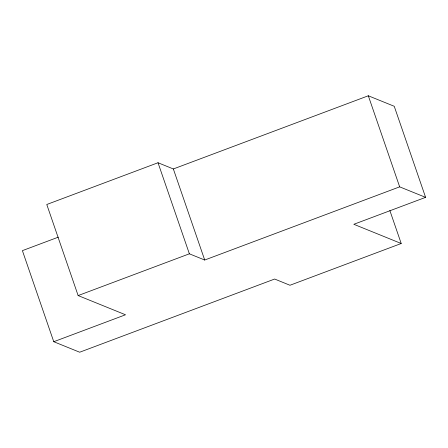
<?xml version="1.0" encoding="UTF-8"?>
<svg xmlns="http://www.w3.org/2000/svg" width="448" height="448" viewBox="0 0 448 448"><rect width="100%" height="100%" fill="white"/><g stroke="black" fill="none" stroke-linecap="round" stroke-linejoin="round"><path stroke-width="0.67" d="M389.85 210.504L401.212 243.505L353.83 224.291L425.6 197.355L394.24 106.282L368.312 95.777L173.348 168.958L158.015 162.742L46.777 204.495L78.137 295.568L125.513 314.776L53.76 341.712L22.4 250.639L58.279 237.171M78.137 295.568L189.375 253.814L204.708 260.025L399.666 186.85L425.6 197.355M401.212 243.505L289.968 285.258L274.652 279.037L79.677 352.223L53.76 341.712M368.312 95.777L399.666 186.85M173.348 168.958L204.708 260.025M158.015 162.742L189.375 253.814"/></g></svg>
